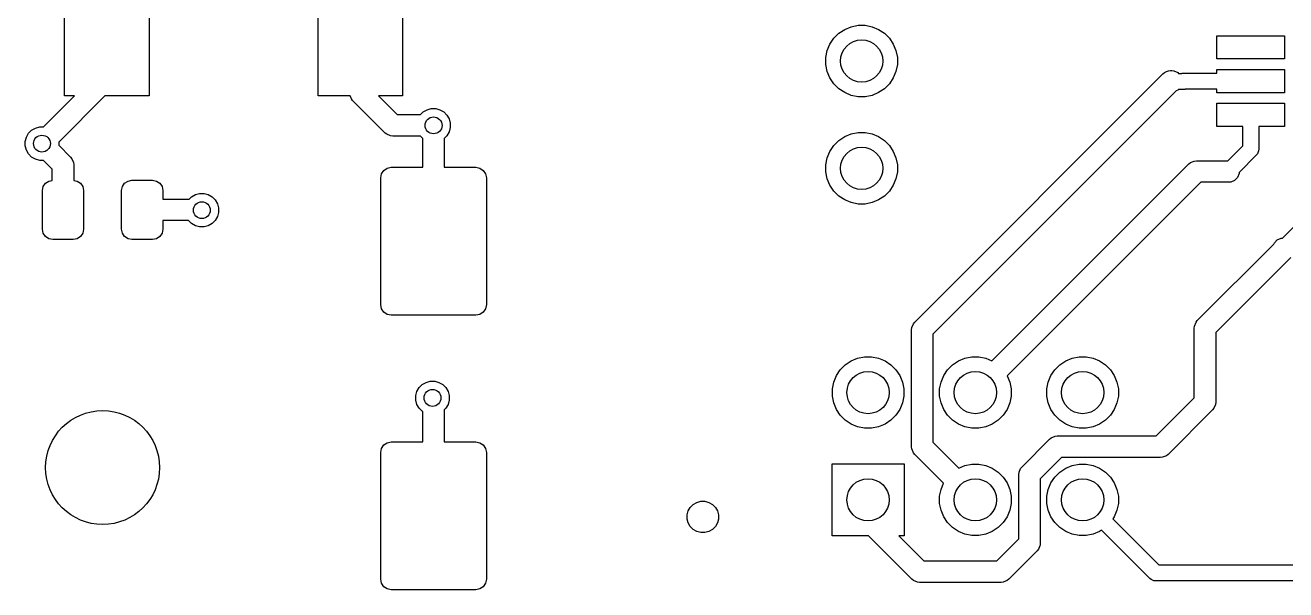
# Model space of a CAD drawing. Header units: inches. Extents: x 4.77 to 7.1, y -3.93 to -2.65.
# Drawn here: x 4.77 to 5.945, y -3.933 to -3.407 of the extents above; entities that cross this region are included whole.
import ezdxf

# ---------------------------------------------------------------- set-up
doc = ezdxf.new("R2010")
doc.units = ezdxf.units.IN
doc.header["$MEASUREMENT"] = 0
doc.layers.add('BLACK', color=250, linetype='CONTINUOUS')

msp = doc.modelspace()

# ---------------------------------------------------------------- linework, layer by layer
at = {"layer": 'BLACK', "linetype": 'CONTINUOUS'}
for p, q in [((4.8071, -3.4724), (4.8071, -3.3543)), ((4.8858, -3.3543), (4.8858, -3.4724)), ((5.0433, -3.4724), (5.0433, -3.3543)), ((5.122, -3.3543), (5.122, -3.4724)), ((5.5403, -3.408), (5.5467, -3.4067)), ((5.5467, -3.4067), (5.5533, -3.4067)), ((5.5533, -3.4067), (5.5597, -3.408)), ((5.5205, -3.4242), (5.5241, -3.4188)), ((5.5241, -3.4188), (5.5288, -3.4141)), ((5.5288, -3.4141), (5.5342, -3.4105)), ((5.5342, -3.4105), (5.5403, -3.408)), ((5.5597, -3.408), (5.5658, -3.4105)), ((5.5658, -3.4105), (5.5712, -3.4141)), ((5.5712, -3.4141), (5.5759, -3.4188)), ((5.5759, -3.4188), (5.5795, -3.4242)), ((5.8812, -3.4381), (5.8812, -3.4164)), ((5.8812, -3.4164), (5.9442, -3.4164)), ((5.9442, -3.4164), (5.9442, -3.4381)), ((5.5167, -3.4367), (5.518, -3.4303)), ((5.518, -3.4303), (5.5205, -3.4242)), ((5.5795, -3.4242), (5.582, -3.4303)), ((5.582, -3.4303), (5.5833, -3.4367)), ((5.5167, -3.4433), (5.5167, -3.4367)), ((5.5833, -3.4367), (5.5833, -3.4433)), ((5.9442, -3.4381), (5.8812, -3.4381)), ((5.518, -3.4497), (5.5167, -3.4433)), ((5.5205, -3.4558), (5.518, -3.4497)), ((5.582, -3.4497), (5.5795, -3.4558)), ((5.5833, -3.4433), (5.582, -3.4497)), ((5.5995, -3.6834), (5.8309, -3.4519)), ((5.8309, -3.4519), (5.8324, -3.4507)), ((5.8324, -3.4507), (5.8342, -3.4499)), ((5.8324, -3.4507), (5.8324, -3.4507)), ((5.8342, -3.4499), (5.836, -3.4492)), ((5.836, -3.4492), (5.838, -3.449)), ((5.836, -3.4492), (5.836, -3.4492)), ((5.838, -3.449), (5.839, -3.449)), ((5.839, -3.449), (5.841, -3.4492)), ((5.841, -3.4492), (5.8446, -3.4507)), ((5.8446, -3.4507), (5.8454, -3.4515)), ((5.8454, -3.4515), (5.8485, -3.4515)), ((5.8485, -3.4515), (5.8488, -3.4514)), ((5.8488, -3.4514), (5.8503, -3.4512)), ((5.8503, -3.4512), (5.8812, -3.4512)), ((5.8812, -3.4512), (5.8812, -3.4479)), ((5.8812, -3.4479), (5.9442, -3.4479)), ((5.9442, -3.4479), (5.9442, -3.4696)), ((5.5241, -3.4612), (5.5205, -3.4558)), ((5.5288, -3.4659), (5.5241, -3.4612)), ((5.5342, -3.4695), (5.5288, -3.4659)), ((5.5712, -3.4659), (5.5658, -3.4695)), ((5.5759, -3.4612), (5.5712, -3.4659)), ((5.5795, -3.4558), (5.5759, -3.4612)), ((4.7875, -3.5014), (4.8164, -3.4724)), ((4.8447, -3.4724), (4.8016, -3.5155)), ((4.8164, -3.4724), (4.8071, -3.4724)), ((4.8858, -3.4724), (4.8447, -3.4724)), ((5.0732, -3.4724), (5.0433, -3.4724)), ((5.0744, -3.4752), (5.0732, -3.4724)), ((5.0756, -3.4767), (5.0744, -3.4752)), ((5.0744, -3.4752), (5.0744, -3.4752)), ((5.1059, -3.5071), (5.0756, -3.4767)), ((5.122, -3.4724), (5.0996, -3.4724)), ((5.0996, -3.4724), (5.1171, -3.49)), ((5.5403, -3.472), (5.5342, -3.4695)), ((5.5467, -3.4733), (5.5403, -3.472)), ((5.5533, -3.4733), (5.5467, -3.4733)), ((5.5597, -3.472), (5.5533, -3.4733)), ((5.5658, -3.4695), (5.5597, -3.472)), ((5.8433, -3.4678), (5.6165, -3.6946)), ((5.8446, -3.4673), (5.8433, -3.4678)), ((5.8454, -3.4665), (5.8446, -3.4673)), ((5.85, -3.4665), (5.8454, -3.4665)), ((5.8515, -3.4664), (5.85, -3.4665)), ((5.8517, -3.4662), (5.8515, -3.4664)), ((5.8812, -3.4662), (5.8517, -3.4662)), ((5.8812, -3.4696), (5.8812, -3.4662)), ((5.9442, -3.4696), (5.8812, -3.4696)), ((5.1389, -3.49), (5.1414, -3.4875)), ((5.1414, -3.4875), (5.145, -3.4855)), ((5.145, -3.4855), (5.1489, -3.4844)), ((5.1489, -3.4844), (5.1531, -3.4844)), ((5.1531, -3.4844), (5.157, -3.4855)), ((5.157, -3.4855), (5.1606, -3.4875)), ((5.1606, -3.4875), (5.1635, -3.4904)), ((5.8812, -3.5011), (5.8812, -3.4794)), ((5.8812, -3.4794), (5.9442, -3.4794)), ((5.9442, -3.4794), (5.9442, -3.5011)), ((4.78, -3.5025), (4.7839, -3.5014)), ((4.7839, -3.5014), (4.7875, -3.5014)), ((5.1171, -3.49), (5.1389, -3.49)), ((5.1635, -3.4904), (5.1655, -3.494)), ((5.1655, -3.494), (5.1666, -3.4979)), ((5.1666, -3.4979), (5.1666, -3.5021)), ((5.9052, -3.5011), (5.8812, -3.5011)), ((5.9052, -3.5192), (5.9052, -3.5011)), ((5.9442, -3.5011), (5.9202, -3.5011)), ((5.9202, -3.5011), (5.9202, -3.5223)), ((4.7704, -3.5149), (4.7715, -3.511)), ((4.7715, -3.511), (4.7735, -3.5074)), ((4.7735, -3.5074), (4.7764, -3.5045)), ((4.7764, -3.5045), (4.78, -3.5025)), ((5.1074, -3.5083), (5.1059, -3.5071)), ((5.111, -3.5098), (5.1074, -3.5083)), ((5.113, -3.51), (5.111, -3.5098)), ((5.1389, -3.51), (5.113, -3.51)), ((5.141, -3.5121), (5.1389, -3.51)), ((5.141, -3.5391), (5.141, -3.5121)), ((5.1635, -3.5096), (5.161, -3.5121)), ((5.161, -3.5121), (5.161, -3.5391)), ((5.1655, -3.506), (5.1635, -3.5096)), ((5.1666, -3.5021), (5.1655, -3.506)), ((5.5288, -3.5141), (5.5342, -3.5105)), ((5.5342, -3.5105), (5.5403, -3.508)), ((5.5403, -3.508), (5.5467, -3.5067)), ((5.5467, -3.5067), (5.5533, -3.5067)), ((5.5533, -3.5067), (5.5597, -3.508)), ((5.5597, -3.508), (5.5658, -3.5105)), ((5.5658, -3.5105), (5.5712, -3.5141)), ((4.7704, -3.5191), (4.7704, -3.5149)), ((4.7715, -3.523), (4.7704, -3.5191)), ((4.7735, -3.5266), (4.7715, -3.523)), ((4.8016, -3.5155), (4.8016, -3.5185)), ((4.8016, -3.5185), (4.8127, -3.5295)), ((5.518, -3.5303), (5.5205, -3.5242)), ((5.5205, -3.5242), (5.5241, -3.5188)), ((5.5241, -3.5188), (5.5288, -3.5141)), ((5.5712, -3.5141), (5.5759, -3.5188)), ((5.5759, -3.5188), (5.5795, -3.5242)), ((5.5795, -3.5242), (5.582, -3.5303)), ((5.8914, -3.533), (5.9052, -3.5192)), ((5.92, -3.5238), (5.9189, -3.5265)), ((5.9202, -3.5223), (5.92, -3.5238)), ((4.7764, -3.5295), (4.7735, -3.5266)), ((4.78, -3.5315), (4.7764, -3.5295)), ((4.7839, -3.5326), (4.78, -3.5315)), ((4.7875, -3.5326), (4.7839, -3.5326)), ((4.7956, -3.5408), (4.7875, -3.5326)), ((4.8127, -3.5295), (4.8139, -3.5311)), ((4.8139, -3.5311), (4.8139, -3.5311)), ((4.8139, -3.5311), (4.8139, -3.5311)), ((4.8139, -3.5311), (4.8154, -3.5347)), ((4.8154, -3.5347), (4.8154, -3.5347)), ((4.8154, -3.5347), (4.8156, -3.5366)), ((4.8156, -3.5366), (4.8156, -3.5513)), ((5.5167, -3.5367), (5.518, -3.5303)), ((5.582, -3.5303), (5.5833, -3.5367)), ((5.6715, -3.7194), (5.8549, -3.5359)), ((5.8549, -3.5359), (5.8564, -3.5347)), ((5.8564, -3.5347), (5.86, -3.5332)), ((5.86, -3.5332), (5.862, -3.533)), ((5.862, -3.533), (5.8914, -3.533)), ((5.918, -3.5276), (5.9018, -3.5438)), ((5.9189, -3.5265), (5.918, -3.5276)), ((4.7956, -3.5513), (4.7956, -3.5408)), ((5.1018, -3.549), (5.1025, -3.5452)), ((5.1025, -3.5452), (5.1047, -3.542)), ((5.1047, -3.542), (5.1079, -3.5399)), ((5.1079, -3.5399), (5.1116, -3.5391)), ((5.1116, -3.5391), (5.141, -3.5391)), ((5.161, -3.5391), (5.1904, -3.5391)), ((5.1904, -3.5391), (5.1941, -3.5399)), ((5.1941, -3.5399), (5.1973, -3.542)), ((5.1973, -3.542), (5.1995, -3.5452)), ((5.1995, -3.5452), (5.2002, -3.549)), ((5.5167, -3.5433), (5.5167, -3.5367)), ((5.518, -3.5497), (5.5167, -3.5433)), ((5.5833, -3.5433), (5.582, -3.5497)), ((5.5833, -3.5367), (5.5833, -3.5433)), ((5.9018, -3.545), (5.9003, -3.5486)), ((5.9018, -3.5438), (5.9018, -3.545)), ((4.7864, -3.5608), (4.7871, -3.5571)), ((4.7871, -3.5571), (4.7892, -3.554)), ((4.7892, -3.554), (4.7923, -3.5519)), ((4.7923, -3.5519), (4.7956, -3.5513)), ((4.8156, -3.5513), (4.8189, -3.5519)), ((4.8189, -3.5519), (4.822, -3.554)), ((4.822, -3.554), (4.8241, -3.5571)), ((4.8241, -3.5571), (4.8248, -3.5608)), ((4.8602, -3.5608), (4.861, -3.5571)), ((4.861, -3.5571), (4.863, -3.554)), ((4.863, -3.554), (4.8662, -3.5519)), ((4.8662, -3.5519), (4.8698, -3.5512)), ((4.8698, -3.5512), (4.889, -3.5512)), ((4.889, -3.5512), (4.8927, -3.5519)), ((4.8927, -3.5519), (4.8958, -3.554)), ((4.8958, -3.554), (4.8979, -3.5571)), ((4.8979, -3.5571), (4.8986, -3.5608)), ((5.1018, -3.6671), (5.1018, -3.549)), ((5.2002, -3.549), (5.2002, -3.6671)), ((5.5205, -3.5558), (5.518, -3.5497)), ((5.5241, -3.5612), (5.5205, -3.5558)), ((5.5795, -3.5558), (5.5759, -3.5612)), ((5.582, -3.5497), (5.5795, -3.5558)), ((5.8661, -3.553), (5.6856, -3.7335)), ((5.892, -3.553), (5.8661, -3.553)), ((5.894, -3.5528), (5.892, -3.553)), ((5.8976, -3.5513), (5.894, -3.5528)), ((5.9003, -3.5486), (5.8976, -3.5513)), ((4.7864, -3.5967), (4.7864, -3.5608)), ((4.8248, -3.5608), (4.8248, -3.5967)), ((4.8602, -3.5967), (4.8602, -3.5608)), ((4.8986, -3.5608), (4.8986, -3.5687)), ((4.8986, -3.5687), (4.9232, -3.5687)), ((4.9232, -3.5687), (4.9254, -3.5665)), ((4.9254, -3.5665), (4.929, -3.5645)), ((4.929, -3.5645), (4.9329, -3.5634)), ((4.9329, -3.5634), (4.9371, -3.5634)), ((4.9371, -3.5634), (4.941, -3.5645)), ((4.941, -3.5645), (4.9446, -3.5665)), ((4.9446, -3.5665), (4.9475, -3.5694)), ((4.9475, -3.5694), (4.9495, -3.573)), ((5.5288, -3.5659), (5.5241, -3.5612)), ((5.5342, -3.5695), (5.5288, -3.5659)), ((5.5403, -3.572), (5.5342, -3.5695)), ((5.5658, -3.5695), (5.5597, -3.572)), ((5.5712, -3.5659), (5.5658, -3.5695)), ((5.5759, -3.5612), (5.5712, -3.5659)), ((4.9495, -3.573), (4.9506, -3.5769)), ((4.9506, -3.5811), (4.9495, -3.585)), ((4.9506, -3.5769), (4.9506, -3.5811)), ((5.5467, -3.5733), (5.5403, -3.572)), ((5.5533, -3.5733), (5.5467, -3.5733)), ((5.5597, -3.572), (5.5533, -3.5733)), ((4.9227, -3.5887), (4.8986, -3.5887)), ((4.8986, -3.5887), (4.8986, -3.5967)), ((4.9254, -3.5915), (4.9227, -3.5887)), ((4.929, -3.5935), (4.9254, -3.5915)), ((4.9329, -3.5946), (4.929, -3.5935)), ((4.9371, -3.5946), (4.9329, -3.5946)), ((4.941, -3.5935), (4.9371, -3.5946)), ((4.9446, -3.5915), (4.941, -3.5935)), ((4.9475, -3.5886), (4.9446, -3.5915)), ((4.9495, -3.585), (4.9475, -3.5886)), ((5.9422, -3.6052), (5.9623, -3.5851)), ((4.7871, -3.6004), (4.7864, -3.5967)), ((4.7892, -3.6035), (4.7871, -3.6004)), ((4.7923, -3.6056), (4.7892, -3.6035)), ((4.796, -3.6063), (4.7923, -3.6056)), ((4.8152, -3.6063), (4.796, -3.6063)), ((4.8189, -3.6056), (4.8152, -3.6063)), ((4.822, -3.6035), (4.8189, -3.6056)), ((4.8241, -3.6004), (4.822, -3.6035)), ((4.8248, -3.5967), (4.8241, -3.6004)), ((4.861, -3.6004), (4.8602, -3.5967)), ((4.863, -3.6035), (4.861, -3.6004)), ((4.8662, -3.6056), (4.863, -3.6035)), ((4.8698, -3.6063), (4.8662, -3.6056)), ((4.889, -3.6063), (4.8698, -3.6063)), ((4.8927, -3.6056), (4.889, -3.6063)), ((4.8958, -3.6035), (4.8927, -3.6056)), ((4.8979, -3.6004), (4.8958, -3.6035)), ((4.8986, -3.5967), (4.8979, -3.6004)), ((5.9347, -3.6094), (5.9374, -3.6067)), ((5.9374, -3.6067), (5.941, -3.6052)), ((5.941, -3.6052), (5.9422, -3.6052)), ((5.8629, -3.6819), (5.9342, -3.6107)), ((5.9342, -3.6107), (5.9347, -3.6094)), ((5.9501, -3.6231), (5.88, -3.6931)), ((5.1025, -3.6709), (5.1018, -3.6671)), ((5.1047, -3.6741), (5.1025, -3.6709)), ((5.1079, -3.6762), (5.1047, -3.6741)), ((5.1116, -3.6769), (5.1079, -3.6762)), ((5.1904, -3.6769), (5.1116, -3.6769)), ((5.1941, -3.6762), (5.1904, -3.6769)), ((5.1973, -3.6741), (5.1941, -3.6762)), ((5.1995, -3.6709), (5.1973, -3.6741)), ((5.2002, -3.6671), (5.1995, -3.6709)), ((5.5965, -3.6905), (5.5967, -3.6885)), ((5.5967, -3.6885), (5.5982, -3.6849)), ((5.5982, -3.6849), (5.5995, -3.6834)), ((5.5982, -3.6849), (5.5982, -3.6849)), ((5.86, -3.689), (5.8602, -3.687)), ((5.86, -3.7539), (5.86, -3.689)), ((5.8602, -3.687), (5.8617, -3.6834)), ((5.8617, -3.6834), (5.8629, -3.6819)), ((5.8617, -3.6834), (5.8617, -3.6834)), ((5.5965, -3.7995), (5.5965, -3.6905)), ((5.6165, -3.6946), (5.6165, -3.7954)), ((5.88, -3.6931), (5.88, -3.7581)), ((5.5301, -3.7278), (5.5348, -3.7231)), ((5.5348, -3.7231), (5.5402, -3.7195)), ((5.5402, -3.7195), (5.5463, -3.717)), ((5.5463, -3.717), (5.5527, -3.7157)), ((5.5527, -3.7157), (5.5593, -3.7157)), ((5.5593, -3.7157), (5.5657, -3.717)), ((5.5657, -3.717), (5.5718, -3.7195)), ((5.5718, -3.7195), (5.5772, -3.7231)), ((5.5772, -3.7231), (5.5819, -3.7278)), ((5.6301, -3.7278), (5.6348, -3.7231)), ((5.6348, -3.7231), (5.6402, -3.7195)), ((5.6402, -3.7195), (5.6463, -3.717)), ((5.6463, -3.717), (5.6527, -3.7157)), ((5.6527, -3.7157), (5.6593, -3.7157)), ((5.6593, -3.7157), (5.6657, -3.717)), ((5.6657, -3.717), (5.6715, -3.7194)), ((5.7301, -3.7278), (5.7348, -3.7231)), ((5.7348, -3.7231), (5.7402, -3.7195)), ((5.7402, -3.7195), (5.7463, -3.717)), ((5.7463, -3.717), (5.7527, -3.7157)), ((5.7527, -3.7157), (5.7593, -3.7157)), ((5.7593, -3.7157), (5.7657, -3.717)), ((5.7657, -3.717), (5.7718, -3.7195)), ((5.7718, -3.7195), (5.7772, -3.7231)), ((5.7772, -3.7231), (5.7819, -3.7278)), ((5.524, -3.7393), (5.5265, -3.7332)), ((5.5265, -3.7332), (5.5301, -3.7278)), ((5.5819, -3.7278), (5.5855, -3.7332)), ((5.5855, -3.7332), (5.588, -3.7393)), ((5.624, -3.7393), (5.6265, -3.7332)), ((5.6265, -3.7332), (5.6301, -3.7278)), ((5.6856, -3.7335), (5.688, -3.7393)), ((5.724, -3.7393), (5.7265, -3.7332)), ((5.7265, -3.7332), (5.7301, -3.7278)), ((5.7819, -3.7278), (5.7855, -3.7332)), ((5.7855, -3.7332), (5.788, -3.7393)), ((5.1344, -3.7519), (5.1355, -3.748)), ((5.1355, -3.748), (5.1375, -3.7444)), ((5.1375, -3.7444), (5.1404, -3.7415)), ((5.1404, -3.7415), (5.144, -3.7395)), ((5.144, -3.7395), (5.1479, -3.7384)), ((5.1479, -3.7384), (5.1521, -3.7384)), ((5.1521, -3.7384), (5.156, -3.7395)), ((5.156, -3.7395), (5.1596, -3.7415)), ((5.1596, -3.7415), (5.1625, -3.7444)), ((5.1625, -3.7444), (5.1645, -3.748)), ((5.1645, -3.748), (5.1656, -3.7519)), ((5.5227, -3.7457), (5.524, -3.7393)), ((5.5227, -3.7523), (5.5227, -3.7457)), ((5.588, -3.7393), (5.5893, -3.7457)), ((5.5893, -3.7457), (5.5893, -3.7523)), ((5.6227, -3.7457), (5.624, -3.7393)), ((5.6227, -3.7523), (5.6227, -3.7457)), ((5.688, -3.7393), (5.6893, -3.7457)), ((5.6893, -3.7457), (5.6893, -3.7523)), ((5.7227, -3.7457), (5.724, -3.7393)), ((5.7227, -3.7523), (5.7227, -3.7457)), ((5.788, -3.7393), (5.7893, -3.7457)), ((5.7893, -3.7457), (5.7893, -3.7523)), ((5.1344, -3.7561), (5.1344, -3.7519)), ((5.1355, -3.76), (5.1344, -3.7561)), ((5.1656, -3.7561), (5.1645, -3.76)), ((5.1656, -3.7519), (5.1656, -3.7561)), ((5.524, -3.7587), (5.5227, -3.7523)), ((5.5265, -3.7648), (5.524, -3.7587)), ((5.588, -3.7587), (5.5855, -3.7648)), ((5.5893, -3.7523), (5.588, -3.7587)), ((5.624, -3.7587), (5.6227, -3.7523)), ((5.6265, -3.7648), (5.624, -3.7587)), ((5.688, -3.7587), (5.6855, -3.7648)), ((5.6893, -3.7523), (5.688, -3.7587)), ((5.724, -3.7587), (5.7227, -3.7523)), ((5.7265, -3.7648), (5.724, -3.7587)), ((5.788, -3.7587), (5.7855, -3.7648)), ((5.7893, -3.7523), (5.788, -3.7587)), ((5.8244, -3.7895), (5.86, -3.7539)), ((5.88, -3.7581), (5.8798, -3.76)), ((5.1375, -3.7636), (5.1355, -3.76)), ((5.1404, -3.7665), (5.1375, -3.7636)), ((5.141, -3.7668), (5.1404, -3.7665)), ((5.141, -3.7951), (5.141, -3.7668)), ((5.1625, -3.7636), (5.161, -3.7651)), ((5.161, -3.7651), (5.161, -3.7951)), ((5.1645, -3.76), (5.1625, -3.7636)), ((5.5301, -3.7702), (5.5265, -3.7648)), ((5.5348, -3.7749), (5.5301, -3.7702)), ((5.5819, -3.7702), (5.5772, -3.7749)), ((5.5855, -3.7648), (5.5819, -3.7702)), ((5.6301, -3.7702), (5.6265, -3.7648)), ((5.6348, -3.7749), (5.6301, -3.7702)), ((5.6819, -3.7702), (5.6772, -3.7749)), ((5.6855, -3.7648), (5.6819, -3.7702)), ((5.7301, -3.7702), (5.7265, -3.7648)), ((5.7348, -3.7749), (5.7301, -3.7702)), ((5.7819, -3.7702), (5.7772, -3.7749)), ((5.7855, -3.7648), (5.7819, -3.7702)), ((5.8771, -3.7651), (5.8356, -3.8066)), ((5.8783, -3.7636), (5.8771, -3.7651)), ((5.8798, -3.76), (5.8783, -3.7636)), ((5.5402, -3.7785), (5.5348, -3.7749)), ((5.5463, -3.781), (5.5402, -3.7785)), ((5.5527, -3.7823), (5.5463, -3.781)), ((5.5593, -3.7823), (5.5527, -3.7823)), ((5.5657, -3.781), (5.5593, -3.7823)), ((5.5718, -3.7785), (5.5657, -3.781)), ((5.5772, -3.7749), (5.5718, -3.7785)), ((5.6402, -3.7785), (5.6348, -3.7749)), ((5.6463, -3.781), (5.6402, -3.7785)), ((5.6527, -3.7823), (5.6463, -3.781)), ((5.6593, -3.7823), (5.6527, -3.7823)), ((5.6657, -3.781), (5.6593, -3.7823)), ((5.6718, -3.7785), (5.6657, -3.781)), ((5.6772, -3.7749), (5.6718, -3.7785)), ((5.7402, -3.7785), (5.7348, -3.7749)), ((5.7463, -3.781), (5.7402, -3.7785)), ((5.7527, -3.7823), (5.7463, -3.781)), ((5.7593, -3.7823), (5.7527, -3.7823)), ((5.7657, -3.781), (5.7593, -3.7823)), ((5.7718, -3.7785), (5.7657, -3.781)), ((5.7772, -3.7749), (5.7718, -3.7785)), ((5.1079, -3.7958), (5.1116, -3.7951)), ((5.1116, -3.7951), (5.141, -3.7951)), ((5.161, -3.7951), (5.1904, -3.7951)), ((5.1904, -3.7951), (5.1941, -3.7958)), ((5.6995, -3.8182), (5.7252, -3.7925)), ((5.7252, -3.7925), (5.7267, -3.7912)), ((5.7267, -3.7912), (5.7303, -3.7897)), ((5.7303, -3.7897), (5.7323, -3.7895)), ((5.7323, -3.7895), (5.8244, -3.7895)), ((5.1018, -3.8049), (5.1025, -3.8011)), ((5.1018, -3.923), (5.1018, -3.8049)), ((5.1025, -3.8011), (5.1047, -3.7979)), ((5.1047, -3.7979), (5.1079, -3.7958)), ((5.1941, -3.7958), (5.1973, -3.7979)), ((5.1973, -3.7979), (5.1995, -3.8011)), ((5.1995, -3.8011), (5.2002, -3.8049)), ((5.2002, -3.8049), (5.2002, -3.923)), ((5.5967, -3.8015), (5.5965, -3.7995)), ((5.5982, -3.8051), (5.5967, -3.8015)), ((5.5995, -3.8066), (5.5982, -3.8051)), ((5.5982, -3.8051), (5.5982, -3.8051)), ((5.6264, -3.8335), (5.5995, -3.8066)), ((5.6165, -3.7954), (5.6405, -3.8194)), ((5.8356, -3.8066), (5.8341, -3.8079)), ((5.5225, -3.8825), (5.5225, -3.8155)), ((5.5225, -3.8155), (5.5895, -3.8155)), ((5.5895, -3.8155), (5.5895, -3.8825)), ((5.6405, -3.8194), (5.6463, -3.817)), ((5.6463, -3.817), (5.6527, -3.8157)), ((5.6527, -3.8157), (5.6593, -3.8157)), ((5.6593, -3.8157), (5.6657, -3.817)), ((5.6657, -3.817), (5.6718, -3.8195)), ((5.6982, -3.8197), (5.6995, -3.8182)), ((5.7364, -3.8095), (5.7165, -3.8294)), ((5.8285, -3.8095), (5.7364, -3.8095)), ((5.7402, -3.8195), (5.7463, -3.817)), ((5.7463, -3.817), (5.7527, -3.8157)), ((5.7527, -3.8157), (5.7593, -3.8157)), ((5.7593, -3.8157), (5.7657, -3.817)), ((5.7657, -3.817), (5.7718, -3.8195)), ((5.8305, -3.8093), (5.8285, -3.8095)), ((5.8341, -3.8079), (5.8305, -3.8093)), ((5.8341, -3.8079), (5.8341, -3.8079)), ((5.6718, -3.8195), (5.6772, -3.8231)), ((5.6772, -3.8231), (5.6819, -3.8278)), ((5.6819, -3.8278), (5.6855, -3.8332)), ((5.6965, -3.8253), (5.6967, -3.8233)), ((5.6965, -3.8853), (5.6965, -3.8253)), ((5.6967, -3.8233), (5.6982, -3.8197)), ((5.6982, -3.8197), (5.6982, -3.8197)), ((5.7165, -3.8294), (5.7165, -3.8895)), ((5.7265, -3.8332), (5.7301, -3.8278)), ((5.7301, -3.8278), (5.7348, -3.8231)), ((5.7348, -3.8231), (5.7402, -3.8195)), ((5.7718, -3.8195), (5.7772, -3.8231)), ((5.7772, -3.8231), (5.7819, -3.8278)), ((5.7819, -3.8278), (5.7855, -3.8332)), ((5.6227, -3.8457), (5.624, -3.8393)), ((5.624, -3.8393), (5.6264, -3.8335)), ((5.6855, -3.8332), (5.688, -3.8393)), ((5.688, -3.8393), (5.6893, -3.8457)), ((5.7227, -3.8457), (5.724, -3.8393)), ((5.724, -3.8393), (5.7265, -3.8332)), ((5.7855, -3.8332), (5.788, -3.8393)), ((5.788, -3.8393), (5.7893, -3.8457)), ((5.3903, -3.856), (5.393, -3.8533)), ((5.393, -3.8533), (5.3964, -3.8514)), ((5.3964, -3.8514), (5.4001, -3.8504)), ((5.4001, -3.8504), (5.4039, -3.8504)), ((5.4039, -3.8504), (5.4076, -3.8514)), ((5.4076, -3.8514), (5.411, -3.8533)), ((5.411, -3.8533), (5.4137, -3.856)), ((5.6227, -3.8523), (5.6227, -3.8457)), ((5.624, -3.8587), (5.6227, -3.8523)), ((5.6893, -3.8523), (5.688, -3.8587)), ((5.6893, -3.8457), (5.6893, -3.8523)), ((5.7227, -3.8523), (5.7227, -3.8457)), ((5.724, -3.8587), (5.7227, -3.8523)), ((5.7893, -3.8523), (5.788, -3.8587)), ((5.7893, -3.8457), (5.7893, -3.8523)), ((5.3874, -3.8631), (5.3884, -3.8594)), ((5.3874, -3.8669), (5.3874, -3.8631)), ((5.3884, -3.8594), (5.3903, -3.856)), ((5.4137, -3.856), (5.4156, -3.8594)), ((5.4156, -3.8594), (5.4166, -3.8631)), ((5.4166, -3.8631), (5.4166, -3.8669)), ((5.6265, -3.8648), (5.624, -3.8587)), ((5.6301, -3.8702), (5.6265, -3.8648)), ((5.6855, -3.8648), (5.6819, -3.8702)), ((5.688, -3.8587), (5.6855, -3.8648)), ((5.7265, -3.8648), (5.724, -3.8587)), ((5.7301, -3.8702), (5.7265, -3.8648)), ((5.7855, -3.8648), (5.7843, -3.8667)), ((5.788, -3.8587), (5.7855, -3.8648)), ((5.3884, -3.8706), (5.3874, -3.8669)), ((5.3903, -3.874), (5.3884, -3.8706)), ((5.393, -3.8767), (5.3903, -3.874)), ((5.3964, -3.8786), (5.393, -3.8767)), ((5.411, -3.8767), (5.4076, -3.8786)), ((5.4137, -3.874), (5.411, -3.8767)), ((5.4156, -3.8706), (5.4137, -3.874)), ((5.4166, -3.8669), (5.4156, -3.8706)), ((5.6348, -3.8749), (5.6301, -3.8702)), ((5.6402, -3.8785), (5.6348, -3.8749)), ((5.6772, -3.8749), (5.6718, -3.8785)), ((5.6819, -3.8702), (5.6772, -3.8749)), ((5.7348, -3.8749), (5.7301, -3.8702)), ((5.7402, -3.8785), (5.7348, -3.8749)), ((5.7737, -3.8773), (5.7718, -3.8785)), ((5.8187, -3.9223), (5.7737, -3.8773)), ((5.7843, -3.8667), (5.8271, -3.9095)), ((5.4001, -3.8796), (5.3964, -3.8786)), ((5.4039, -3.8796), (5.4001, -3.8796)), ((5.4076, -3.8786), (5.4039, -3.8796)), ((5.5563, -3.8825), (5.5225, -3.8825)), ((5.5969, -3.9231), (5.5563, -3.8825)), ((5.5895, -3.8825), (5.5846, -3.8825)), ((5.5846, -3.8825), (5.6081, -3.906)), ((5.6463, -3.881), (5.6402, -3.8785)), ((5.6527, -3.8823), (5.6463, -3.881)), ((5.6593, -3.8823), (5.6527, -3.8823)), ((5.6657, -3.881), (5.6593, -3.8823)), ((5.6718, -3.8785), (5.6657, -3.881)), ((5.6759, -3.906), (5.6965, -3.8853)), ((5.7463, -3.881), (5.7402, -3.8785)), ((5.7527, -3.8823), (5.7463, -3.881)), ((5.7593, -3.8823), (5.7527, -3.8823)), ((5.7657, -3.881), (5.7593, -3.8823)), ((5.7718, -3.8785), (5.7657, -3.881)), ((5.7136, -3.8965), (5.6871, -3.9231)), ((5.7148, -3.895), (5.7136, -3.8965)), ((5.7148, -3.895), (5.7148, -3.895)), ((5.7162, -3.8918), (5.7148, -3.895)), ((5.7163, -3.8914), (5.7162, -3.8918)), ((5.7165, -3.8895), (5.7163, -3.8914)), ((5.7163, -3.8914), (5.7163, -3.8914)), ((5.6081, -3.906), (5.6759, -3.906)), ((5.8271, -3.9095), (6.1309, -3.9095)), ((5.1025, -3.9268), (5.1018, -3.923)), ((5.2002, -3.923), (5.1995, -3.9268)), ((5.5984, -3.9243), (5.5969, -3.9231)), ((5.602, -3.9258), (5.5984, -3.9243)), ((5.6856, -3.9243), (5.682, -3.9258)), ((5.6871, -3.9231), (5.6856, -3.9243)), ((5.6856, -3.9243), (5.6856, -3.9243)), ((5.8198, -3.9232), (5.8187, -3.9223)), ((5.8225, -3.9244), (5.8198, -3.9232)), ((5.824, -3.9245), (5.8225, -3.9244)), ((5.1047, -3.93), (5.1025, -3.9268)), ((5.1079, -3.9321), (5.1047, -3.93)), ((5.1116, -3.9329), (5.1079, -3.9321)), ((5.1904, -3.9329), (5.1116, -3.9329)), ((5.1941, -3.9321), (5.1904, -3.9329)), ((5.1973, -3.93), (5.1941, -3.9321)), ((5.1995, -3.9268), (5.1973, -3.93)), ((5.604, -3.926), (5.602, -3.9258)), ((5.68, -3.926), (5.604, -3.926)), ((5.682, -3.9258), (5.68, -3.926)), ((6.134, -3.9245), (5.824, -3.9245))]:
    msp.add_line(p, q, dxfattribs=at)
at = {"layer": 'BLACK'}
for centre, radius in [((5.55, -3.44), 0.0197), ((5.151, -3.5), 0.00787), ((4.786, -3.517), 0.00787), ((5.55, -3.54), 0.0197), ((4.935, -3.579), 0.00787), ((5.556, -3.749), 0.0197), ((5.656, -3.749), 0.0197), ((5.756, -3.749), 0.0197), ((5.15, -3.754), 0.00787), ((4.8425, -3.8189), 0.0531), ((4.8425, -3.8189), 0.0531), ((5.556, -3.849), 0.0197), ((5.656, -3.849), 0.0197), ((5.756, -3.849), 0.0197)]:
    msp.add_circle(centre, radius, dxfattribs=at)
at = {"layer": 'WHITE'}
for centre, radius in [((5.55, -3.44), 0.0197), ((5.151, -3.5), 0.00787), ((4.786, -3.517), 0.00787), ((5.55, -3.54), 0.0197), ((4.935, -3.579), 0.00787), ((5.556, -3.749), 0.0197), ((5.656, -3.749), 0.0197), ((5.756, -3.749), 0.0197), ((5.15, -3.754), 0.00787), ((5.556, -3.849), 0.0197), ((5.656, -3.849), 0.0197), ((5.756, -3.849), 0.0197)]:
    msp.add_circle(centre, radius, dxfattribs=at)

doc.saveas('drawing.dxf')
